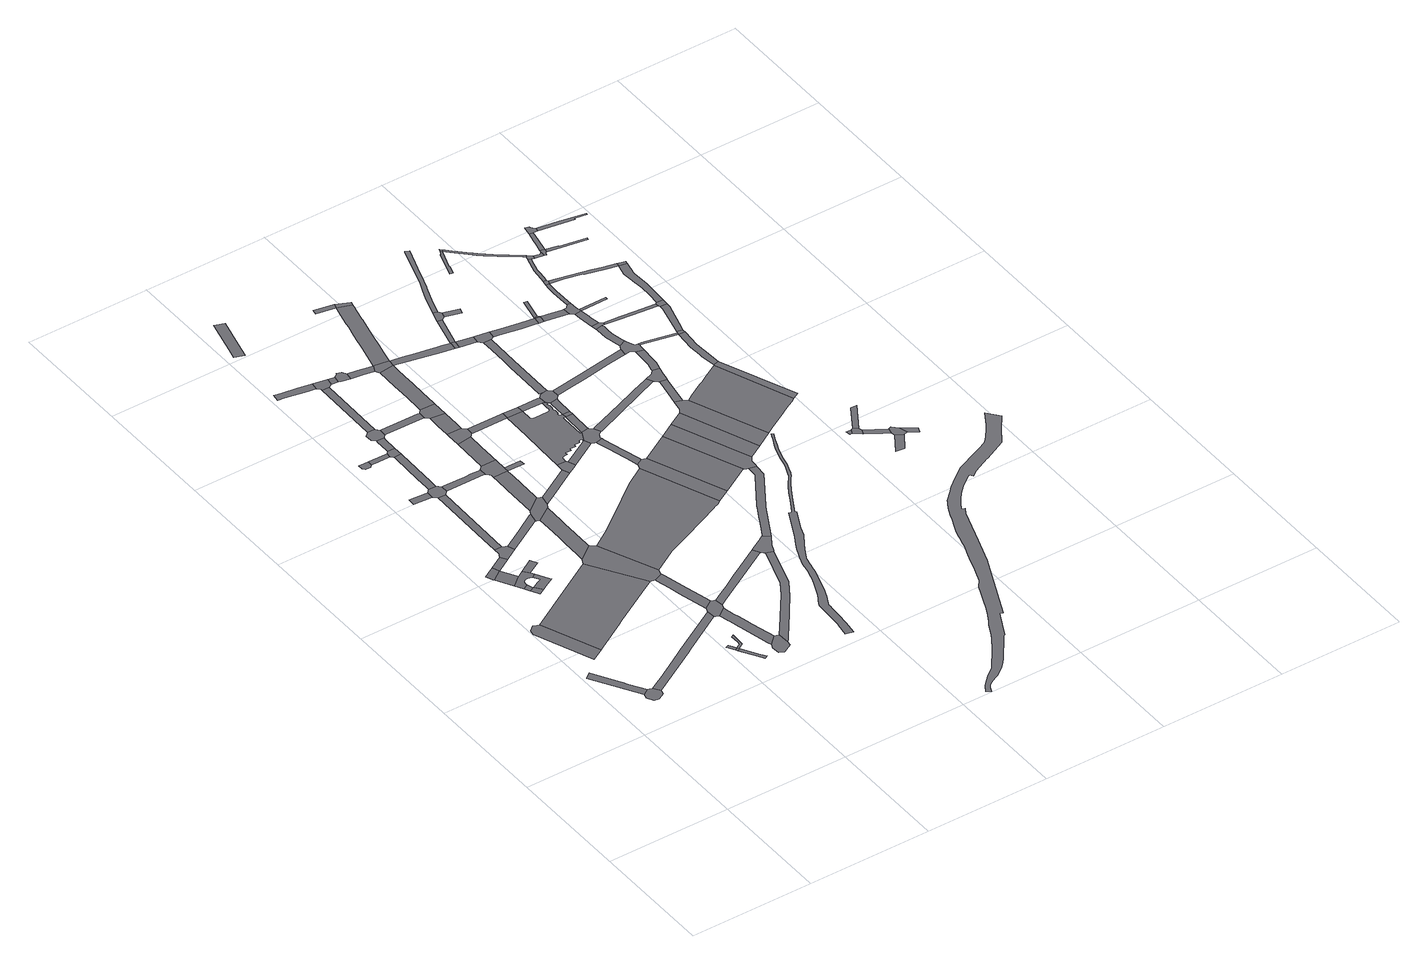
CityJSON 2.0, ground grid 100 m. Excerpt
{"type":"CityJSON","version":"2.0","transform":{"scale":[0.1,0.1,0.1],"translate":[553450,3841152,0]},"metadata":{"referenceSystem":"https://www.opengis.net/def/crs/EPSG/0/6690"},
"CityObjects":{
"road1":{"type":"Road","attributes":{"RoadStructureAttribute.sectionType":"1"},"geometry":[{"type":"MultiSurface","lod":"1","boundaries":[[[0,1,2,3,4,5,6,7]]]}]},
"road2":{"type":"Road","geometry":[{"type":"MultiSurface","lod":"1","boundaries":[[[8,9,10,7,6,11,12,13,14,15,16,17,18,19,20]]]}]},
"road3":{"type":"Road","geometry":[{"type":"MultiSurface","lod":"1","boundaries":[[[21,22,23,24,25,26,27]]]}]},
"road4":{"type":"Road","geometry":[{"type":"MultiSurface","lod":"1","boundaries":[[[28,29,30,31,32,33]]]}]},
"road5":{"type":"Road","attributes":{"RoadStructureAttribute.sectionType":"1"},"geometry":[{"type":"MultiSurface","lod":"1","boundaries":[[[33,32,34,35]]]}]},
"road6":{"type":"Road","attributes":{"RoadStructureAttribute.sectionType":"1"},"geometry":[{"type":"MultiSurface","lod":"1","boundaries":[[[36,37,38,39,40,41]]]}]},
"road7":{"type":"Road","geometry":[{"type":"MultiSurface","lod":"1","boundaries":[[[41,40,42,43,44,45]]]}]},
"road8":{"type":"Road","geometry":[{"type":"MultiSurface","lod":"1","boundaries":[[[46,47,48,35,34,49,39,38,50,51,52,53,54,55,56,57,58,59,60,61,62,63]]]}]},
"road9":{"type":"Road","attributes":{"RoadStructureAttribute.sectionType":"1"},"geometry":[{"type":"MultiSurface","lod":"1","boundaries":[[[64,28,33,65,66]]]}]},
"road10":{"type":"Road","attributes":{"RoadStructureAttribute.sectionType":"1"},"geometry":[{"type":"MultiSurface","lod":"1","boundaries":[[[67,68,69,70,71,72,20,19,73,74,75,76,77]]]}]},
"road11":{"type":"Road","attributes":{"RoadStructureAttribute.sectionType":"1"},"geometry":[{"type":"MultiSurface","lod":"1","boundaries":[[[78,79,80,62,61,81,82,83,84,85,86,87,45,44]]]}]},
"road12":{"type":"Road","attributes":{"function":"3","RoadStructureAttribute.sectionType":"1"},"geometry":[{"type":"MultiSurface","lod":"1","boundaries":[[[88,89,27,26,90,91,92,93,94]]]}]},
"road13":{"type":"Road","geometry":[{"type":"MultiSurface","lod":"1","boundaries":[[[95,96,46,63]]]}]},
"road14":{"type":"Road","geometry":[{"type":"MultiSurface","lod":"1","boundaries":[[[97,98,99,64,66,100,101,102,103,104]]]}]},
"road15":{"type":"Road","attributes":{"RoadStructureAttribute.sectionType":"1"},"geometry":[{"type":"MultiSurface","lod":"1","boundaries":[[[105,106,107,108,109,110]]]}]},
"road16":{"type":"Road","attributes":{"RoadStructureAttribute.sectionType":"1"},"geometry":[{"type":"MultiSurface","lod":"1","boundaries":[[[111,112,113,97,104,114,115,116]]]}]},
"road17":{"type":"Road","attributes":{"RoadStructureAttribute.sectionType":"1"},"geometry":[{"type":"MultiSurface","lod":"1","boundaries":[[[117,118,119,120,121,122,123,124]]]}]},
"road18":{"type":"Road","geometry":[{"type":"MultiSurface","lod":"1","boundaries":[[[125,126,127,128,129,130]]]}]},
"road19":{"type":"Road","geometry":[{"type":"MultiSurface","lod":"1","boundaries":[[[124,123,131,132]]]}]},
"road20":{"type":"Road","attributes":{"RoadStructureAttribute.sectionType":"1"},"geometry":[{"type":"MultiSurface","lod":"1","boundaries":[[[133,132,131,134,135,136]]]}]},
"road21":{"type":"Road","geometry":[{"type":"MultiSurface","lod":"1","boundaries":[[[137,138,139,140,141,142,124,132]]]}]},
"road22":{"type":"Road","geometry":[{"type":"MultiSurface","lod":"1","boundaries":[[[143,110,109,111,116,144,145,146,147,148,149,150]]]}]},
"road23":{"type":"Road","attributes":{"RoadStructureAttribute.sectionType":"1"},"geometry":[{"type":"MultiSurface","lod":"1","boundaries":[[[151,152,153,154,101,100,155]]]}]},
"road24":{"type":"Road","attributes":{"RoadStructureAttribute.sectionType":"1"},"geometry":[{"type":"MultiSurface","lod":"1","boundaries":[[[156,157,130,129,158,159,160,161,162,163]]]}]},
"road25":{"type":"Road","attributes":{"RoadStructureAttribute.sectionType":"1"},"geometry":[{"type":"MultiSurface","lod":"1","boundaries":[[[164,165,166,167,168,169,143,150,170,171,172,173,174]]]}]},
"road26":{"type":"Road","geometry":[{"type":"MultiSurface","lod":"1","boundaries":[[[175,176,88,94,177,178,179,180,181]]]}]},
"road27":{"type":"Road","geometry":[{"type":"MultiSurface","lod":"1","boundaries":[[[182,163,162,183,164,174,184]]]}]},
"road28":{"type":"Road","geometry":[{"type":"MultiSurface","lod":"1","boundaries":[[[185,186,187,188,189,190,191,192]]]}]},
"road29":{"type":"Road","attributes":{"RoadStructureAttribute.sectionType":"1"},"geometry":[{"type":"MultiSurface","lod":"1","boundaries":[[[193,194,195,196,197,198,199,200,201,202,203,204,205,206,207,208,209,210,211,212,186,185]]]}]},
"road30":{"type":"Road","geometry":[{"type":"MultiSurface","lod":"1","boundaries":[[[213,214,215,216,217,218,67,77,219,202,201,220,221]]]}]},
"road31":{"type":"Road","attributes":{"RoadStructureAttribute.sectionType":"1"},"geometry":[{"type":"MultiSurface","lod":"1","boundaries":[[[222,223,224,225,226,227,228,229,230,231,232,233,234,235,236,237,238,239,176,175]]]}]},
"road32":{"type":"Road","attributes":{"RoadStructureAttribute.sectionType":"1"},"geometry":[{"type":"MultiSurface","lod":"1","boundaries":[[[240,241,242,182,184,243,244,245]]]}]},
"road33":{"type":"Road","attributes":{"RoadStructureAttribute.sectionType":"1"},"geometry":[{"type":"MultiSurface","lod":"1","boundaries":[[[246,247,248,178,177,249,250,251,252,253,254,216,215]]]}]},
"road34":{"type":"Road","attributes":{"RoadStructureAttribute.sectionType":"1"},"geometry":[{"type":"MultiSurface","lod":"1","boundaries":[[[255,256,257,258,259,260,147,146,261,262,263,264]]]}]},
"road35":{"type":"Road","geometry":[{"type":"MultiSurface","lod":"1","boundaries":[[[265,266,267,240,245,268,269,270]]]}]},
"road36":{"type":"Road","attributes":{"RoadStructureAttribute.sectionType":"1"},"geometry":[{"type":"MultiSurface","lod":"1","boundaries":[[[271,272,273,274,275,276,277,278,279]]]}]},
"road37":{"type":"Road","geometry":[{"type":"MultiSurface","lod":"1","boundaries":[[[280,281,282,151,155,283,234,233,284,285]]]}]},
"road38":{"type":"Road","attributes":{"RoadStructureAttribute.sectionType":"1"},"geometry":[{"type":"MultiSurface","lod":"1","boundaries":[[[286,265,270,287]]]}]},
"road39":{"type":"Road","attributes":{"RoadStructureAttribute.sectionType":"1"},"geometry":[{"type":"MultiSurface","lod":"1","boundaries":[[[288,289,290,291,292,293,294,282,281,295,296,297,298,299,300,301]]]}]},
"road40":{"type":"Road","attributes":{"RoadStructureAttribute.sectionType":"1"},"geometry":[{"type":"MultiSurface","lod":"1","boundaries":[[[302,303,304,305,306,307,308]]]}]},
"road41":{"type":"Road","geometry":[{"type":"MultiSurface","lod":"1","boundaries":[[[309,310,311,264,263,312,313,314,288,301,315,316]]]}]},
"road42":{"type":"Road","geometry":[{"type":"MultiSurface","lod":"1","boundaries":[[[279,278,317,286,287,318,319]]]}]},
"road43":{"type":"Road","attributes":{"RoadStructureAttribute.sectionType":"1"},"geometry":[{"type":"MultiSurface","lod":"1","boundaries":[[[320,321,322,269,268,323,324,325,326]]]}]},
"road44":{"type":"Road","attributes":{"RoadStructureAttribute.sectionType":"1"},"geometry":[{"type":"MultiSurface","lod":"1","boundaries":[[[327,328,329,330,331,332,333,334,335,336,337,309,316]]]}]},
"road45":{"type":"Road","attributes":{"RoadStructureAttribute.sectionType":"1"},"geometry":[{"type":"MultiSurface","lod":"1","boundaries":[[[319,318,338,339]]]}]},
"road46":{"type":"Road","geometry":[{"type":"MultiSurface","lod":"1","boundaries":[[[340,341,315,301]]]}]},
"road47":{"type":"Road","attributes":{"RoadStructureAttribute.sectionType":"1"},"geometry":[{"type":"MultiSurface","lod":"1","boundaries":[[[342,343,344,285,284,345,346,347,348]]]}]},
"road48":{"type":"Road","attributes":{"RoadStructureAttribute.sectionType":"1"},"geometry":[{"type":"MultiSurface","lod":"1","boundaries":[[[349,350,351,352,353,354,221,220,355,356,357]]]}]},
"road49":{"type":"Road","attributes":{"RoadStructureAttribute.sectionType":"1"},"geometry":[{"type":"MultiSurface","lod":"1","boundaries":[[[358,359,360,361,192,191,362,363,364,365,366,367,368,369]]]}]},
"road50":{"type":"Road","geometry":[{"type":"MultiSurface","lod":"1","boundaries":[[[370,371,339,338,372,373,374,375]]]}]},
"road51":{"type":"Road","geometry":[{"type":"MultiSurface","lod":"1","boundaries":[[[376,377,332,331,378,379,380]]]}]},
"road52":{"type":"Road","attributes":{"RoadStructureAttribute.sectionType":"1"},"geometry":[{"type":"MultiSurface","lod":"1","boundaries":[[[381,382,376,380,383,384]]]}]},
"road53":{"type":"Road","geometry":[{"type":"MultiSurface","lod":"1","boundaries":[[[385,326,325,381,384,386]]]}]},
"road54":{"type":"Road","attributes":{"function":"3","RoadStructureAttribute.sectionType":"1"},"geometry":[{"type":"MultiSurface","lod":"1","boundaries":[[[387,388,389,390,391,392,393,394,395,396,397,181,180,398,399,400,401,402,403,404,405,406,407]]]}]},
"road55":{"type":"Road","attributes":{"RoadStructureAttribute.sectionType":"1"},"geometry":[{"type":"MultiSurface","lod":"1","boundaries":[[[408,409,410,374,373,411,412,413]]]}]},
"road56":{"type":"Road","attributes":{"RoadStructureAttribute.sectionType":"1"},"geometry":[{"type":"MultiSurface","lod":"1","boundaries":[[[414,415,416,417,418,419,420,421,422,423,385,386]]]}]},
"road57":{"type":"Road","geometry":[{"type":"MultiSurface","lod":"1","boundaries":[[[424,342,348,425,426,427,428,429]]]}]},
"road58":{"type":"Road","attributes":{"RoadStructureAttribute.sectionType":"1"},"geometry":[{"type":"MultiSurface","lod":"1","boundaries":[[[430,431,379,378,432,433,434,435]]]}]},
"road59":{"type":"Road","geometry":[{"type":"MultiSurface","lod":"1","boundaries":[[[413,412,420,419,436]]]}]},
"road60":{"type":"Road","geometry":[{"type":"MultiSurface","lod":"1","boundaries":[[[437,438,439,440,349,357,441,442,358,369,443,444,445]]]}]},
"road61":{"type":"Road","attributes":{"RoadStructureAttribute.sectionType":"1"},"geometry":[{"type":"MultiSurface","lod":"1","boundaries":[[[446,447,427,426,448,449]]]}]},
"road62":{"type":"Road","geometry":[{"type":"MultiSurface","lod":"1","boundaries":[[[434,450,451,452,424,429,453,454,455,456,457,458,459,460,461,462,463,464,465,466,467,468,446,469,470,471,472,473,474,475,476,477,478,479,480,481,482,483,484,485,486,487,488,489,490,491,492,493,494,495,496,497,498,499,500,501,502]]]}]},
"road63":{"type":"Road","geometry":[{"type":"MultiSurface","lod":"1","boundaries":[[[435,434,502,503]]]}]},
"road64":{"type":"Road","attributes":{"RoadStructureAttribute.sectionType":"1"},"geometry":[{"type":"MultiSurface","lod":"1","boundaries":[[[504,505,506,507,508,509,510,511,512,413,436,513,514,515,516,517,518,519,520,521,522]]]}]},
"road65":{"type":"Road","geometry":[{"type":"MultiSurface","lod":"1","boundaries":[[[523,524,504,525]]]}]},
"road66":{"type":"Road","attributes":{"RoadStructureAttribute.sectionType":"1"},"geometry":[{"type":"MultiSurface","lod":"1","boundaries":[[[526,527,528,529,530,531,532,436,419,533,534,535]]]}]},
"road67":{"type":"Road","attributes":{"RoadStructureAttribute.sectionType":"1"},"geometry":[{"type":"MultiSurface","lod":"1","boundaries":[[[536,537,538,539,540,541,542,543,544,545,546,547,548,549]]]}]},
"road68":{"type":"Road","geometry":[{"type":"MultiSurface","lod":"1","boundaries":[[[550,469,446,449,551,552,540,539,553,554,555,556,557,558]]]}]},
"road69":{"type":"Road","attributes":{"RoadStructureAttribute.sectionType":"1"},"geometry":[{"type":"MultiSurface","lod":"1","boundaries":[[[559,503,502,488,560,561]]]}]},
"road70":{"type":"Road","geometry":[{"type":"MultiSurface","lod":"1","boundaries":[[[549,548,562,387,407,563,564]]]}]},
"road71":{"type":"Road","attributes":{"RoadStructureAttribute.sectionType":"1"},"geometry":[{"type":"MultiSurface","lod":"1","boundaries":[[[474,565,566,469,550,567,568,569]]]}]},
"road72":{"type":"Road","geometry":[{"type":"MultiSurface","lod":"1","boundaries":[[[525,504,522,570]]]}]},
"road73":{"type":"Road","attributes":{"RoadStructureAttribute.sectionType":"1"},"geometry":[{"type":"MultiSurface","lod":"1","boundaries":[[[571,572,573,574,575,576,577,578,579,580,581,582,583,584,585,586,587,588,589,590,591,592,593,594,595,596,597,598,599,600,601,602,603,604,605,606,607,608,609,610,611,612,613,614,615,616,617,618,619,620,621,622,623,624,625,626,627,628,629,630,631,632,633,634,635,636,637,638,639,640,641,642,643,644,645,646,647,648,649,650,651,652,653,654,655,656,657,658,659,660,661,662,663,664,665,666,667,668,669,670,671,672]]]}]},
"road74":{"type":"Road","geometry":[{"type":"MultiSurface","lod":"1","boundaries":[[[475,474,569,673]]]}]},
"road75":{"type":"Road","attributes":{"RoadStructureAttribute.sectionType":"1"},"geometry":[{"type":"MultiSurface","lod":"1","boundaries":[[[674,675,676,677,475,673]]]}]},
"road76":{"type":"Road","attributes":{"RoadStructureAttribute.sectionType":"1"},"geometry":[{"type":"MultiSurface","lod":"1","boundaries":[[[678,679,680,681,682,683,684,685,686,687,688,437,445,689,690,691,692,693,694,695]]]}]},
"road77":{"type":"Road","geometry":[{"type":"MultiSurface","lod":"1","boundaries":[[[696,697,698,699,561,560,487,676,675,700,701]]]}]},
"road78":{"type":"Road","geometry":[{"type":"MultiSurface","lod":"1","boundaries":[[[535,534,702,703]]]}]},
"road79":{"type":"Road","attributes":{"function":"3","RoadStructureAttribute.sectionType":"1"},"geometry":[{"type":"MultiSurface","lod":"1","boundaries":[[[704,564,563,705]]]}]},
"road80":{"type":"Road","attributes":{"RoadStructureAttribute.sectionType":"1"},"geometry":[{"type":"MultiSurface","lod":"1","boundaries":[[[706,707,708,709,710,711,712,713,698,697]]]}]},
"road81":{"type":"Road","attributes":{"RoadStructureAttribute.sectionType":"1"},"geometry":[{"type":"MultiSurface","lod":"1","boundaries":[[[714,703,702,715,716]]]}]},
"road82":{"type":"Road","attributes":{"RoadStructureAttribute.sectionType":"1"},"geometry":[{"type":"MultiSurface","lod":"1","boundaries":[[[717,535,703,718,719]]]}]},
"road83":{"type":"Road","geometry":[{"type":"MultiSurface","lod":"1","boundaries":[[[720,721,717,719,722,723,724]]]}]},
"road84":{"type":"Road","geometry":[{"type":"MultiSurface","lod":"1","boundaries":[[[725,726,716,715,708,707,727,728]]]}]},
"road85":{"type":"Road","geometry":[{"type":"MultiSurface","lod":"1","boundaries":[[[729,704,705,730,731,678,695,732,733,734]]]}]},
"road86":{"type":"Road","attributes":{"RoadStructureAttribute.sectionType":"1"},"geometry":[{"type":"MultiSurface","lod":"1","boundaries":[[[735,736,737,738,739,740,741,742,558,557,743,744,745,746,747]]]}]},
"road87":{"type":"Road","geometry":[{"type":"MultiSurface","lod":"1","boundaries":[[[748,749,723,722]]]}]},
"road88":{"type":"Road","attributes":{"RoadStructureAttribute.sectionType":"1"},"geometry":[{"type":"MultiSurface","lod":"1","boundaries":[[[750,751,752,753,701,700,754,755,756,757,758]]]}]},
"road89":{"type":"Road","attributes":{"function":"3","RoadStructureAttribute.sectionType":"1"},"geometry":[{"type":"MultiSurface","lod":"1","boundaries":[[[759,729,734,760]]]}]},
"road90":{"type":"Road","attributes":{"RoadStructureAttribute.sectionType":"1"},"geometry":[{"type":"MultiSurface","lod":"1","boundaries":[[[761,762,763,764,765,766,767,720,724,768,769,770,771,772,773,774]]]}]},
"road91":{"type":"Road","attributes":{"RoadStructureAttribute.sectionType":"1"},"geometry":[{"type":"MultiSurface","lod":"1","boundaries":[[[775,776,777,778,728,727,779,780,781,782,783,784,785,786]]]}]},
"road92":{"type":"Road","geometry":[{"type":"MultiSurface","lod":"1","boundaries":[[[787,788,789,759,760,790,791,792,793]]]}]},
"road93":{"type":"Road","attributes":{"function":"3","RoadStructureAttribute.sectionType":"1"},"geometry":[{"type":"MultiSurface","lod":"1","boundaries":[[[794,795,796,797,798,799,800,801,802,803,804,805,806,807,808,809,810,811,812,813,814,815,816,817,818,819,820,821,822,823,824,825,826,827,828,829,830,831,832,833,834,835,836,837,838,839,840,841,842,843,844,845,846,847,848,849,850,851,852,853,854,855,856,857,858,859,860,861,862,863,864,865,866,867,868,869,870,871,872,873,874,875,876,877,878,879,880,881,882,883,884,885,886,887,888,889,890,891,892,893,894,895,896,897,898,899,900,901,902,903,904,905,906,907,908]]]}]},
"road94":{"type":"Road","attributes":{"RoadStructureAttribute.sectionType":"1"},"geometry":[{"type":"MultiSurface","lod":"1","boundaries":[[[909,910,911,787,793,912,913,914]]]}]},
"road95":{"type":"Road","attributes":{"RoadStructureAttribute.sectionType":"1"},"geometry":[{"type":"MultiSurface","lod":"1","boundaries":[[[786,785,915,916]]]}]},
"road96":{"type":"Road","geometry":[{"type":"MultiSurface","lod":"1","boundaries":[[[917,918,735,747,919,920,921,909,914,922,923,924]]]}]},
"road97":{"type":"Road","geometry":[{"type":"MultiSurface","lod":"1","boundaries":[[[925,926,927,928,929]]]}]},
"road98":{"type":"Road","geometry":[{"type":"MultiSurface","lod":"1","boundaries":[[[930,931,932,925,929]]]}]},
"road99":{"type":"Road","geometry":[{"type":"MultiSurface","lod":"1","boundaries":[[[933,934,935,936,937,938,939,940,941]]]}]},
"road100":{"type":"Road","attributes":{"RoadStructureAttribute.sectionType":"1"},"geometry":[{"type":"MultiSurface","lod":"1","boundaries":[[[942,943,944,945,916,915,946,947,948]]]}]},
"road101":{"type":"Road","attributes":{"RoadStructureAttribute.sectionType":"1"},"geometry":[{"type":"MultiSurface","lod":"1","boundaries":[[[949,950,951,952,953,954,955,917,924,956,957,958,959]]]}]},
"road102":{"type":"Road","geometry":[{"type":"MultiSurface","lod":"1","boundaries":[[[960,961,962,963,964,965,966,967,750,758,968,949,959,969,970,971]]]}]},
"road103":{"type":"Road","attributes":{"RoadStructureAttribute.sectionType":"1"},"geometry":[{"type":"MultiSurface","lod":"1","boundaries":[[[972,973,974,975,976,977,978,979,980,967,966]]]}]},
"road104":{"type":"Road","attributes":{"function":"3","RoadStructureAttribute.sectionType":"1"},"geometry":[{"type":"MultiSurface","lod":"1","boundaries":[[[981,982,983,984,985,791,790,986,987,988,989,990,991]]]}]},
"road105":{"type":"Road","geometry":[{"type":"MultiSurface","lod":"1","boundaries":[[[992,933,941,993]]]}]},
"road106":{"type":"Road","geometry":[{"type":"MultiSurface","lod":"1","boundaries":[[[994,995,996,997,978,977,998,999]]]}]},
"road107":{"type":"Road","attributes":{"RoadStructureAttribute.sectionType":"1"},"geometry":[{"type":"MultiSurface","lod":"1","boundaries":[[[1000,1001,1002,1003,1004,1005,1006,1007,997,996]]]}]},
"road108":{"type":"Road","geometry":[{"type":"MultiSurface","lod":"1","boundaries":[[[1008,1009,1010,1011,1012,1013,948,947,1006,1005,1014,1015,1016,1017,1018,1019,1020]]]}]},
"road109":{"type":"Road","attributes":{"RoadStructureAttribute.sectionType":"1"},"geometry":[{"type":"MultiSurface","lod":"1","boundaries":[[[1021,1022,1023,1024,1025,1008,1020,1026,1027,1028,1029,1030,1031]]]}]},
"road110":{"type":"Road","attributes":{"RoadStructureAttribute.sectionType":"1"},"geometry":[{"type":"MultiSurface","lod":"1","boundaries":[[[1032,1033,1034,1035,1036,1037,1038,1039,1040,1041,1042,1043,993,941,1044,1045,1046,1047,1048,1049,1050,1051,1052,1053,1054,1055,1056]]]}]},
"road111":{"type":"Road","attributes":{"RoadStructureAttribute.sectionType":"1"},"geometry":[{"type":"MultiSurface","lod":"1","boundaries":[[[1057,1058,971,970,1059,1060,1061]]]}]},
"road112":{"type":"Road","geometry":[{"type":"MultiSurface","lod":"1","boundaries":[[[1062,1021,1031,1063,1064]]]}]},
"road113":{"type":"Road","geometry":[{"type":"MultiSurface","lod":"1","boundaries":[[[1065,1066,1067,1068]]]}]},
"road114":{"type":"Road","geometry":[{"type":"MultiSurface","lod":"1","boundaries":[[[1069,1070,1071,1014,1005]]]}]},
"road115":{"type":"Road","attributes":{"RoadStructureAttribute.sectionType":"1"},"geometry":[{"type":"MultiSurface","lod":"1","boundaries":[[[1072,1068,1067,1073,1074,1075]]]}]},
"road116":{"type":"Road","geometry":[{"type":"MultiSurface","lod":"1","boundaries":[[[1076,1077,981,991,1078]]]}]},
"road117":{"type":"Road","attributes":{"RoadStructureAttribute.sectionType":"1"},"geometry":[{"type":"MultiSurface","lod":"1","boundaries":[[[1079,1080,1081,1082,1062,1064,1083,1084,1085,1086,1087]]]}]},
"road118":{"type":"Road","attributes":{"RoadStructureAttribute.sectionType":"1"},"geometry":[{"type":"MultiSurface","lod":"1","boundaries":[[[1060,1088,1089,1090,1077,1076,1091,1092,1093]]]}]},
"road119":{"type":"Road","attributes":{"RoadStructureAttribute.sectionType":"1"},"geometry":[{"type":"MultiSurface","lod":"1","boundaries":[[[1094,1095,999,998,1096,1097,1098,1099]]]}]},
"road120":{"type":"Road","attributes":{"RoadStructureAttribute.sectionType":"1"},"geometry":[{"type":"MultiSurface","lod":"1","boundaries":[[[1074,1073,1100,1101,1102]]]}]},
"road121":{"type":"Road","attributes":{"RoadStructureAttribute.sectionType":"1"},"geometry":[{"type":"MultiSurface","lod":"1","boundaries":[[[1103,1104,1105,1106]]]}]},
"road122":{"type":"Road","geometry":[{"type":"MultiSurface","lod":"1","boundaries":[[[1107,1108,1109,1061,1060,1093,1110]]]}]},
"road123":{"type":"Road","geometry":[{"type":"MultiSurface","lod":"1","boundaries":[[[1056,1055,1111,1079,1087,1112,1113]]]}]},
"road124":{"type":"Road","attributes":{"RoadStructureAttribute.sectionType":"1"},"geometry":[{"type":"MultiSurface","lod":"1","boundaries":[[[1114,1115,1072,1075]]]}]},
"road125":{"type":"Road","attributes":{"RoadStructureAttribute.sectionType":"1"},"geometry":[{"type":"MultiSurface","lod":"1","boundaries":[[[1116,1113,1112,1117,1118]]]}]},
"road126":{"type":"Road","geometry":[{"type":"MultiSurface","lod":"1","boundaries":[[[1119,1102,1101,1103,1106,1120,1121]]]}]},
"road127":{"type":"Road","attributes":{"RoadStructureAttribute.sectionType":"1"},"geometry":[{"type":"MultiSurface","lod":"1","boundaries":[[[1122,1123,1124,1107,1110,1125,1126,1127]]]}]},
"road128":{"type":"Road","attributes":{"RoadStructureAttribute.sectionType":"1"},"geometry":[{"type":"MultiSurface","lod":"1","boundaries":[[[1128,1129,1063,1031,1130,1131,1132,1133,1134,1135]]]}]},
"road129":{"type":"Road","geometry":[{"type":"MultiSurface","lod":"1","boundaries":[[[1136,1118,1117,1137,1138,1139,1140,1141,1142]]]}]},
"road130":{"type":"Road","geometry":[{"type":"MultiSurface","lod":"1","boundaries":[[[1143,1144,1121,1120]]]}]},
"road131":{"type":"Road","geometry":[{"type":"MultiSurface","lod":"1","boundaries":[[[1145,1099,1098,1146,1122,1127,1147]]]}]},
"road132":{"type":"Road","attributes":{"RoadStructureAttribute.sectionType":"1"},"geometry":[{"type":"MultiSurface","lod":"1","boundaries":[[[1148,1149,1150,1136,1142,1151,1152]]]}]},
"road133":{"type":"Road","geometry":[{"type":"MultiSurface","lod":"1","boundaries":[[[1153,1154,1148,1152,1155,1156,1157,1158,1159,1160]]]}]},
"road134":{"type":"Road","attributes":{"RoadStructureAttribute.sectionType":"1"},"geometry":[{"type":"MultiSurface","lod":"1","boundaries":[[[1134,1161,1162,1163,1164,1165,1166,1145,1147,1167,1168,1169,1170,1171]]]}]},
"road135":{"type":"Road","attributes":{"RoadStructureAttribute.sectionType":"1"},"geometry":[{"type":"MultiSurface","lod":"1","boundaries":[[[1172,1173,1174,1175,1176,1142,1141]]]}]},
"road136":{"type":"Road","geometry":[{"type":"MultiSurface","lod":"1","boundaries":[[[1135,1134,1171,1177,1178]]]}]},
"road137":{"type":"Road","attributes":{"RoadStructureAttribute.sectionType":"1"},"geometry":[{"type":"MultiSurface","lod":"1","boundaries":[[[1179,1180,1181,1182,1183,1184,1185,1186,1157,1156]]]}]}
},
"vertices":[
[306,1400,0],[233,1523,0],[211,1560,0],[181,1611,0],[81,1782,0],[34,1741,0],[257,1366,0],[307,1399,0],
[333,1391,0],[329,1392,0],[321,1394,0],[253,1352,0],[250,1342,0],[246,1329,0],[277,1276,0],[314,1268,0],[369,1296,0],[372,1309,0],[375,1323,0],[378,1335,0],[345,1387,0],
[67,2423,0],[62,2431,0],[16,2392,0],[8,2353,0],[198,1884,0],[296,1942,0],[106,2411,0],
[197,3115,0],[176,3102,0],[105,3061,0],[128,3005,0],[132,2997,0],[219,3059,0],
[207,2863,0],[293,2933,0],
[301,2789,0],[294,2806,0],[289,2821,0],[244,2796,0],[267,2754,0],[306,2775,0],
[274,2742,0],[305,2687,0],[355,2715,0],[309,2773,0],
[347,2962,0],[315,2942,0],[299,2933,0],[225,2830,0],[287,2831,0],[286,2838,0],[288,2851,0],[294,2864,0],[298,2867,0],[307,2874,0],[320,2879,0],[326,2879,0],[335,2879,0],[348,2877,0],[357,2873,0],[367,2865,0],[397,2890,0],[382,2916,0],
[308,3179,0],[222,3060,0],[338,3129,0],
[1139,1856,0],[1107,1836,0],[744,1622,0],[629,1554,0],[455,1452,0],[403,1422,0],[776,1570,0],[814,1592,0],[815,1593,0],[1137,1785,0],[1147,1790,0],
[384,2731,0],[465,2777,0],[456,2791,0],[369,2863,0],[375,2855,0],[378,2851,0],[396,2817,0],[388,2813,0],[352,2795,0],[341,2790,0],
[741,2787,0],[448,2614,0],[324,1959,0],[560,2098,0],[599,2122,0],[886,2291,0],[1009,2364,0],
[490,2978,0],[459,3030,0],
[327,3268,0],[326,3214,0],[322,3205,0],[444,3192,0],[422,3248,0],[411,3253,0],[396,3261,0],[386,3267,0],
[297,4049,0],[158,4059,0],[154,4000,0],[292,3991,0],[307,3989,0],[308,4048,0],
[336,3961,0],[330,3561,0],[328,3401,0],[393,3776,0],[393,3777,0],[396,3956,0],
[1061,1450,0],[1055,1461,0],[1046,1475,0],[1021,1463,0],[1031,1447,0],[1037,1436,0],[1058,1400,0],[1079,1418,0],
[87,4567,0],[90,4527,0],[107,4507,0],[148,4505,0],[167,4525,0],[166,4565,0],
[1067,1384,0],[1089,1403,0],
[1171,1264,0],[1146,1251,0],[1173,1208,0],[1198,1223,0],
[1136,1431,0],[1140,1549,0],[1120,1536,0],[1119,1466,0],[1119,1443,0],[1119,1441,0],
[335,4075,0],[406,3967,0],[415,3976,0],[424,3986,0],[426,4045,0],[414,4056,0],[407,4063,0],[396,4072,0],
[756,3445,0],[749,3441,0],[747,3440,0],[588,3345,0],[738,3365,0],
[314,4563,0],[177,4565,0],[170,4525,0],[177,4525,0],[229,4524,0],[314,4523,0],[322,4523,0],[326,4562,0],
[344,4503,0],[344,4492,0],[341,4328,0],[337,4137,0],[337,4125,0],[336,4088,0],[397,4087,0],[396,4126,0],[397,4137,0],[404,4491,0],[405,4502,0],
[887,2923,0],[764,2831,0],[1045,2353,0],[1119,2383,0],[1116,2394,0],[1129,2432,0],[931,2897,0],
[346,4582,0],[323,4523,0],[406,4581,0],
[1365,1373,0],[1296,1308,0],[1280,1273,0],[1287,1206,0],[1324,1191,0],[1398,1229,0],[1407,1268,0],[1402,1364,0],
[1334,1500,0],[1316,1572,0],[1305,1617,0],[1305,1618,0],[1285,1699,0],[1275,1737,0],[1266,1775,0],[1265,1778,0],[1255,1827,0],[1184,1774,0],[1189,1757,0],[1199,1714,0],[1202,1700,0],[1207,1680,0],[1225,1601,0],[1232,1574,0],[1244,1522,0],[1246,1513,0],[1288,1338,0],[1289,1337,0],
[1250,1934,0],[1249,1934,0],[1226,1943,0],[1155,1894,0],[1153,1888,0],[1145,1871,0],[1158,1786,0],[1270,1863,0],[1262,1929,0],
[887,2952,0],[887,2955,0],[888,3093,0],[889,3167,0],[889,3216,0],[890,3254,0],[890,3279,0],[891,3292,0],[891,3328,0],[892,3349,0],[892,3351,0],[893,3432,0],[772,3349,0],[771,3189,0],[771,3182,0],[769,3113,0],[768,3046,0],[766,2899,0],
[348,4717,0],[347,4702,0],[346,4593,0],[406,4593,0],[407,4700,0],[408,4716,0],
[1188,2100,0],[1174,2159,0],[1126,2358,0],[1049,2339,0],[1076,2225,0],[1076,2224,0],[1093,2153,0],[1096,2140,0],[1145,1935,0],
[738,4044,0],[672,4044,0],[623,4044,0],[581,4044,0],[580,4044,0],[441,4045,0],[440,3986,0],[737,3985,0],[753,3985,0],[752,4043,0],
[350,4832,0],[320,4804,0],[321,4744,0],[435,4743,0],[437,4802,0],[410,4830,0],
[240,5508,0],[109,5530,0],[51,5540,0],[45,5482,0],[99,5473,0],[275,5442,0],[334,5431,0],[335,5431,0],[345,5490,0],
[921,3554,0],[895,3569,0],[774,3475,0],[749,3360,0],[912,3467,0],[929,3549,0],
[360,5391,0],[419,5390,0],
[781,3926,0],[780,3870,0],[779,3766,0],[779,3765,0],[777,3673,0],[777,3628,0],[777,3625,0],[897,3599,0],[897,3672,0],[900,3852,0],[900,3856,0],[900,3864,0],[900,3915,0],[900,3924,0],
[156,6411,0],[145,6366,0],[89,6128,0],[69,6045,0],[146,6017,0],[176,6141,0],[234,6383,0],
[782,4073,0],[779,4070,0],[763,4054,0],[763,3974,0],[775,3962,0],[781,3955,0],[901,3967,0],[902,4071,0],
[360,5404,0],[451,5411,0],[460,5469,0],
[751,4797,0],[615,4799,0],[451,4801,0],[451,4743,0],[750,4737,0],[765,4736,0],[766,4796,0],
[902,4095,0],[903,4131,0],[903,4179,0],[905,4260,0],[906,4378,0],[787,4362,0],[785,4257,0],[784,4171,0],[783,4146,0],[782,4130,0],[782,4095,0],
[505,5402,0],[515,5461,0],
[1040,3921,0],[1035,3965,0],
[1219,3718,0],[1049,3619,0],[935,3551,0],[920,3471,0],[923,3473,0],[968,3499,0],[1240,3659,0],
[1786,2236,0],[1616,2137,0],[1514,2077,0],[1513,2077,0],[1408,2015,0],[1312,1959,0],[1281,1870,0],[1313,1888,0],[1817,2184,0],
[1845,2157,0],[1738,1829,0],[1665,1715,0],[1451,1429,0],[1422,1288,0],[1424,1291,0],[1453,1330,0],[1500,1393,0],[1707,1671,0],[1793,1803,0],[1896,2124,0],[1901,2137,0],
[546,5489,0],[544,5479,0],[525,5398,0],[595,5385,0],[606,5444,0],[587,5478,0],
[789,4497,0],[788,4476,0],[933,4407,0],[937,4467,0],[908,4496,0],
[794,4707,0],[790,4604,0],[909,4558,0],[911,4694,0],
[794,4825,0],[912,4823,0],
[1666,3419,0],[1523,3334,0],[1465,3289,0],[1464,3289,0],[1381,3225,0],[1366,3213,0],[1342,3194,0],[1329,3185,0],[1291,3155,0],[1131,3032,0],[1064,2982,0],[1307,2535,0],[1321,2543,0],[1339,2552,0],[1518,2629,0],[1656,2689,0],[1678,2698,0],[1840,2769,0],[1841,2770,0],[1886,2789,0],[1914,2806,0],
[805,5409,0],[798,5410,0],[690,5430,0],[689,5368,0],[779,5354,0],[807,5409,0],
[913,4839,0],[915,4966,0],[917,5091,0],[918,5189,0],[919,5273,0],[921,5331,0],[803,5319,0],[799,5140,0],[797,4991,0],[795,4851,0],
[1221,3781,0],[1295,3691,0],[1325,3708,0],[1301,3766,0],[1294,3775,0],[1292,3778,0],
[1219,4462,0],[951,4467,0],[951,4406,0],[1111,4403,0],[1235,4402,0],[1236,4462,0],
[926,5389,0],
[1932,2322,0],[1905,2306,0],[1903,2305,0],[1801,2245,0],[1824,2177,0],[1838,2164,0],[1905,2146,0],[1931,2204,0],[1981,2283,0],
[1527,3898,0],[1502,3882,0],[1531,3829,0],[1549,3841,0],
[1230,4166,0],[1230,4150,0],[1223,3869,0],[1291,3787,0],[1292,3801,0],[1294,3810,0],[1294,3814,0],[1297,3823,0],[1304,3830,0],[1312,3834,0],[1344,3837,0],[1343,3857,0],[1393,3857,0],[1394,3875,0],[1444,3876,0],[1445,3895,0],[1493,3896,0],[1494,3914,0],[1519,3914,0],[1566,3975,0],[1553,3975,0],[1553,4101,0],[1553,4170,0],[1553,4183,0],[1572,4181,0],[1573,4216,0],[1547,4219,0],[1546,4243,0],[1552,4243,0],[1553,4281,0],[1548,4283,0],[1548,4307,0],[1554,4308,0],[1554,4348,0],[1549,4349,0],[1548,4373,0],[1568,4372,0],[1569,4375,0],[1530,4397,0],[1530,4395,0],[1527,4335,0],[1527,4319,0],[1525,4310,0],[1522,4304,0],[1514,4299,0],[1503,4298,0],[1400,4296,0],[1388,4297,0],[1381,4298,0],[1374,4301,0],[1364,4307,0],[1363,4315,0],[1362,4400,0],
[1363,4459,0],
[963,6079,0],[953,6034,0],[935,5958,0],[919,5893,0],[911,5857,0],[896,5791,0],[878,5715,0],[856,5619,0],[831,5513,0],[946,5477,0],[968,5571,0],[993,5679,0],[1015,5774,0],[1036,5866,0],[1039,5879,0],[1040,5880,0],[1063,5977,0],[1072,6019,0],[1077,6040,0],
[816,6149,0],[809,6110,0],[972,6118,0],
[1387,5305,0],[1325,5316,0],[1279,5324,0],[1240,5331,0],[1126,5352,0],[1028,5370,0],[946,5385,0],[1279,5256,0],[1379,5238,0],[1388,5306,0],
[1729,3511,0],[1691,3654,0],[1645,3829,0],[1642,3841,0],[1586,3825,0],[1588,3815,0],[1617,3703,0],[1628,3661,0],[1652,3569,0],[1664,3521,0],[1665,3520,0],[1671,3497,0],[1677,3468,0],[1733,3495,0],
[1626,3985,0],[1561,3836,0],[1572,3831,0],[1637,3860,0],[1643,3872,0],[1646,3877,0],[1655,3895,0],[1682,3906,0],[1658,3961,0],
[1531,4457,0],[1548,4397,0],[1548,4456,0],
[1680,3456,0],[2018,2867,0],[1769,3481,0],
[1571,4137,0],[1567,4016,0],[1626,4016,0],[1630,4138,0],[1632,4178,0],
[1084,6069,0],
[1858,1211,0],[1864,1301,0],[1870,1383,0],[1872,1420,0],[1874,1436,0],[1876,1450,0],[1912,1520,0],[1923,1547,0],[1932,1565,0],[1943,1592,0],[1954,1623,0],[1976,1694,0],[2002,1779,0],[2010,1814,0],[2016,1837,0],[2022,1868,0],[2027,1890,0],[2032,1913,0],[2041,1946,0],[2047,1958,0],[2058,1978,0],[2072,2001,0],[2095,2042,0],[2117,2078,0],[2172,2165,0],[2202,2244,0],[2248,2338,0],[2281,2404,0],[2270,2410,0],[2347,2551,0],[2375,2598,0],[2387,2618,0],[2402,2641,0],[2416,2666,0],[2434,2691,0],[2456,2721,0],[2478,2749,0],[2493,2777,0],[2512,2825,0],[2527,2867,0],[2534,2902,0],[2549,2955,0],[2563,3002,0],[2578,3045,0],[2595,3085,0],[2617,3135,0],[2636,3176,0],[2646,3196,0],[2639,3199,0],[2635,3201,0],[2631,3203,0],[2621,3183,0],[2602,3143,0],[2577,3093,0],[2560,3050,0],[2548,3010,0],[2531,2960,0],[2517,2907,0],[2509,2872,0],[2495,2832,0],[2475,2784,0],[2463,2759,0],[2443,2731,0],[2419,2701,0],[2401,2676,0],[2384,2648,0],[2374,2631,0],[2357,2608,0],[2331,2560,0],[2299,2502,0],[2253,2425,0],[2248,2417,0],[2245,2418,0],[2228,2425,0],[2173,2309,0],[2112,2186,0],[2071,2117,0],[2047,2070,0],[2015,1996,0],[2007,1976,0],[2002,1963,0],[1994,1943,0],[1989,1926,0],[1983,1904,0],[1976,1873,0],[1972,1849,0],[1968,1826,0],[1960,1793,0],[1951,1764,0],[1941,1735,0],[1912,1663,0],[1878,1586,0],[1868,1564,0],[1857,1543,0],[1844,1523,0],[1824,1488,0],[1816,1471,0],[1801,1223,0],[1801,1219,0],[1786,1136,0],[1780,1107,0],[1841,1091,0],
[1633,4214,0],
[1636,4357,0],[1637,4375,0],[1576,4367,0],[1576,4356,0],
[2284,2983,0],[2280,2901,0],[2271,2887,0],[2100,2624,0],[2094,2616,0],[2084,2599,0],[2024,2487,0],[2016,2473,0],[2015,2472,0],[1941,2337,0],[1939,2334,0],[1984,2289,0],[1993,2306,0],[1994,2308,0],[2135,2568,0],[2146,2586,0],[2337,2877,0],[2344,2973,0],
[1637,4495,0],[1634,4494,0],[1615,4491,0],[1577,4484,0],[1662,4405,0],[1666,4466,0],
[1411,5233,0],[1423,5298,0],
[2002,3618,0],[2250,3004,0],
[1638,4890,0],[1641,5176,0],[1578,5174,0],[1577,5078,0],[1576,4931,0],[1574,4841,0],[1572,4716,0],[1569,4491,0],
[1463,5290,0],[1545,5208,0],[1557,5272,0],
[1453,5555,0],[1424,5303,0],[1488,5546,0],
[1478,5648,0],[1475,5639,0],[1517,5566,0],[1530,5610,0],[1512,5638,0],
[1665,5252,0],[1579,5267,0],[1668,5191,0],[1679,5249,0],
[2124,3690,0],[2272,2990,0],[2280,2985,0],[2344,2981,0],[2349,3040,0],[2372,3076,0],
[2270,4201,0],[2248,4193,0],[2247,4192,0],[2206,4176,0],[2121,4143,0],[2114,4140,0],[1957,4078,0],[1671,3967,0],[1692,3911,0],[2136,4086,0],[2281,4145,0],[2290,4148,0],[2298,4150,0],
[1647,5530,0],[1659,5574,0],
[2311,4567,0],[2297,4565,0],[2127,4537,0],[1917,4505,0],[1690,4410,0],[1776,4424,0],[1926,4446,0],[2147,4482,0],[2307,4507,0],
[2244,3761,0],[2490,3146,0],
[1710,6313,0],[1710,6312,0],[1709,6310,0],[1645,6118,0],[1594,5965,0],[1567,5900,0],[1528,5804,0],[1556,5769,0],[1580,5835,0],[1604,5898,0],[1605,5900,0],[1631,5973,0],[1675,6108,0],[1741,6296,0],
[1986,5198,0],[1912,5210,0],[1836,5222,0],[1760,5234,0],[1674,5189,0],[1706,5183,0],[1771,5172,0],[1828,5162,0],[1880,5152,0],[1994,5135,0],[2016,5131,0],[2023,5192,0],
[2283,3880,0],[2280,3864,0],[2267,3793,0],[2622,3223,0],[2375,3839,0],[2355,3851,0],[2341,3859,0],
[3974,2540,0],[3951,2503,0],[3906,2425,0],[3875,2382,0],[3872,2379,0],[3839,2335,0],[3834,2328,0],[3806,2296,0],[3782,2272,0],[3715,2242,0],[3698,2235,0],[3634,2207,0],[3604,2194,0],[3561,2175,0],[3536,2165,0],[3511,2154,0],[3490,2145,0],[3460,2122,0],[3439,2105,0],[3413,2086,0],[3394,2072,0],[3378,2060,0],[3355,2042,0],[3337,2029,0],[3321,2015,0],[3299,1992,0],[3280,1973,0],[3206,1899,0],[3199,1888,0],[3182,1864,0],[3168,1834,0],[3158,1813,0],[3126,1744,0],[3113,1712,0],[3091,1661,0],[3078,1631,0],[3065,1597,0],[3056,1575,0],[3048,1550,0],[3039,1516,0],[3026,1472,0],[3012,1418,0],[2992,1362,0],[2958,1270,0],[2923,1171,0],[2906,1121,0],[2882,1057,0],[2836,996,0],[2806,924,0],[2776,849,0],[2741,774,0],[2709,711,0],[2675,649,0],[2654,619,0],[2605,518,0],[2586,483,0],[2517,383,0],[2396,216,0],[2368,195,0],[2331,166,0],[2321,158,0],[2279,116,0],[2251,87,0],[2246,84,0],[2216,31,0],[2248,4,0],[2252,17,0],[2253,19,0],[2258,35,0],[2266,52,0],[2268,53,0],[2268,54,0],[2282,71,0],[2294,79,0],[2305,85,0],[2325,98,0],[2353,111,0],[2379,125,0],[2403,140,0],[2419,152,0],[2449,175,0],[2477,203,0],[2493,220,0],[2518,253,0],[2659,444,0],[2666,455,0],[2672,460,0],[2677,462,0],[2681,463,0],[2775,650,0],[2788,677,0],[2811,665,0],[2985,1050,0],[3055,1204,0],[3129,1418,0],[3230,1712,0],[3256,1758,0],[3234,1770,0],[3265,1822,0],[3289,1858,0],[3295,1866,0],[3326,1904,0],[3358,1937,0],[3389,1967,0],[3435,2004,0],[3477,2034,0],[3495,2045,0],[3513,2019,0],[3554,2049,0],[3699,2120,0],[3704,2122,0],[3885,2209,0],[3976,2342,0],[4035,2423,0],[4054,2446,0],
[2327,4123,0],[2326,4113,0],[2301,3981,0],[2342,3870,0],[2384,4103,0],[2386,4113,0],
[2056,5124,0],[2063,5185,0],
[2359,4254,0],[2333,4225,0],[2305,4145,0],[2308,4142,0],[2319,4132,0],[2392,4146,0],[2400,4178,0],[2415,4241,0],
[2024,5197,0],[2023,5194,0],[2063,5187,0],[2056,5192,0],[2049,5197,0],
[2089,5374,0],[2077,5378,0],[2064,5380,0],
[1911,6174,0],[1897,6137,0],[1889,6138,0],[1825,5932,0],[1836,5929,0],[1847,5925,0],[1869,5993,0],[1863,5996,0],[1922,6165,0],
[2223,5158,0],[2181,5165,0],[2119,5176,0],[2068,5184,0],[2105,5116,0],[2246,5094,0],[2243,5155,0],
[2384,4486,0],[2382,4453,0],[2380,4425,0],[2378,4387,0],[2378,4386,0],[2373,4323,0],[2361,4267,0],[2417,4252,0],[2432,4311,0],[2435,4360,0],[2443,4471,0],
[2435,4548,0],[2425,4548,0],[2421,4553,0],[2412,4575,0],[2401,4600,0],[2397,4613,0],[2391,4629,0],[2333,4601,0],[2355,4514,0],[2446,4517,0],[2447,4525,0],[2448,4547,0],
[2383,4653,0],[2362,4748,0],[2363,4795,0],[2363,4840,0],[2362,4852,0],[2362,4857,0],[2301,4847,0],[2303,4830,0],[2304,4734,0],
[2743,4053,0],[2629,3987,0],[2570,3952,0],[2539,3935,0],[2424,3867,0],[2669,3251,0],[2833,3346,0],[2884,3376,0],[2951,3414,0],[2966,3424,0],[2984,3435,0],
[1920,6195,0],[1936,6178,0],
[2364,4888,0],[2360,4890,0],[2357,4892,0],[2296,4891,0],[2381,4855,0],[2383,4878,0],
[2354,4914,0],[2347,4962,0],[2341,5012,0],[2334,5064,0],[2334,5065,0],[2333,5072,0],[2275,5064,0],[2281,5016,0],
[2295,5190,0],[2288,5177,0],[2279,5167,0],[2270,5159,0],[2260,5155,0],[2252,5154,0],[2331,5095,0],[2330,5095,0],[2328,5105,0],[2324,5133,0],[2324,5135,0],[2323,5168,0],[2322,5180,0],
[2299,5449,0],[2293,5404,0],[2290,5347,0],[2291,5301,0],[2294,5224,0],[2321,5217,0],[2319,5310,0],[2318,5354,0],[2321,5404,0],[2322,5420,0],[2324,5444,0],
[2333,5824,0],[2279,5867,0],[2228,5905,0],[2189,5935,0],[2151,5969,0],[2108,6007,0],[2086,6030,0],[2053,6062,0],[2010,6104,0],[1982,6132,0],[1946,6168,0],[1944,6170,0],[1924,6163,0],[1963,6122,0],[2007,6079,0],[2055,6031,0],[2094,5993,0],[2132,5959,0],[2173,5924,0],[2207,5899,0],[2249,5867,0],[2302,5827,0],[2349,5790,0],[2364,5780,0],[2373,5793,0],
[2503,4542,0],[2475,4546,0],[2463,4532,0],[2736,4471,0],[2738,4489,0],
[2304,5490,0],[2337,5477,0],[2329,5485,0],
[3069,2923,0],[3074,2885,0],[3092,2888,0],[3111,2923,0],
[2558,5077,0],[2558,5087,0],[2557,5097,0],
[3129,2931,0],[3154,2838,0],[3169,2879,0],[3161,2904,0],
[2792,4072,0],[2746,4055,0],[3038,3466,0],
[2356,5748,0],[2321,5623,0],[2316,5577,0],[2308,5519,0],[2334,5521,0],[2343,5587,0],[2347,5619,0],[2375,5725,0],[2382,5737,0],
[2723,4304,0],[2729,4206,0],[2730,4181,0],[2784,4182,0],[2775,4309,0],[2788,4467,0],
[2636,4854,0],[2520,4865,0],[2497,4843,0],[2667,4824,0],[2800,4809,0],[2801,4839,0],
[3265,2765,0],[3320,2735,0],[3330,2780,0],
[3326,2703,0],[3227,2552,0],[3295,2540,0],[3381,2668,0],
[2746,4509,0],[2741,4490,0],[2741,4488,0],[2791,4497,0],
[2360,5763,0],[2405,5733,0],[2409,5764,0],
[3299,3122,0],[3247,3122,0],
[2459,5749,0],[2475,5720,0],[2479,5762,0],
[3352,2790,0],[3416,2679,0],[3393,2746,0],
[2812,4797,0],[2809,4764,0],[2773,4609,0],[2812,4569,0],[2865,4761,0],[2867,4794,0],
[2728,5384,0],[2658,5403,0],[2440,5428,0],[2582,5394,0],[2583,5389,0],[2731,5350,0],[2833,5330,0],[2836,5357,0],
[2483,5782,0],[2496,5716,0],[2500,5738,0],[2501,5740,0],[2502,5742,0],[2512,5740,0],[2515,5771,0],
[3484,2629,0],[3504,2674,0],
[2816,4845,0],[2805,4805,0],[2869,4843,0],
[2527,5974,0],[2511,5900,0],[2496,5839,0],[2540,5885,0],[2557,5965,0],
[2542,6047,0],[2533,6005,0],[2563,5970,0],[2594,5965,0],[2597,5997,0],[2594,6001,0],[2575,6031,0],[2571,6037,0],
[2812,5237,0],[2810,5228,0],[2813,5164,0],[2815,5138,0],[2824,5035,0],[2826,4943,0],[2879,5059,0],[2873,5193,0],[2873,5214,0],[2874,5221,0],[2896,5315,0],
[2826,5687,0],[2829,5696,0],[2830,5705,0],[2613,5742,0],[2616,5752,0],
[2902,5341,0],[2839,5356,0],
[2878,5919,0],[2880,5933,0],[2979,5917,0],[2980,5917,0],[2981,5925,0],[2981,5933,0],[2784,5967,0],[2783,5967,0]
]}
